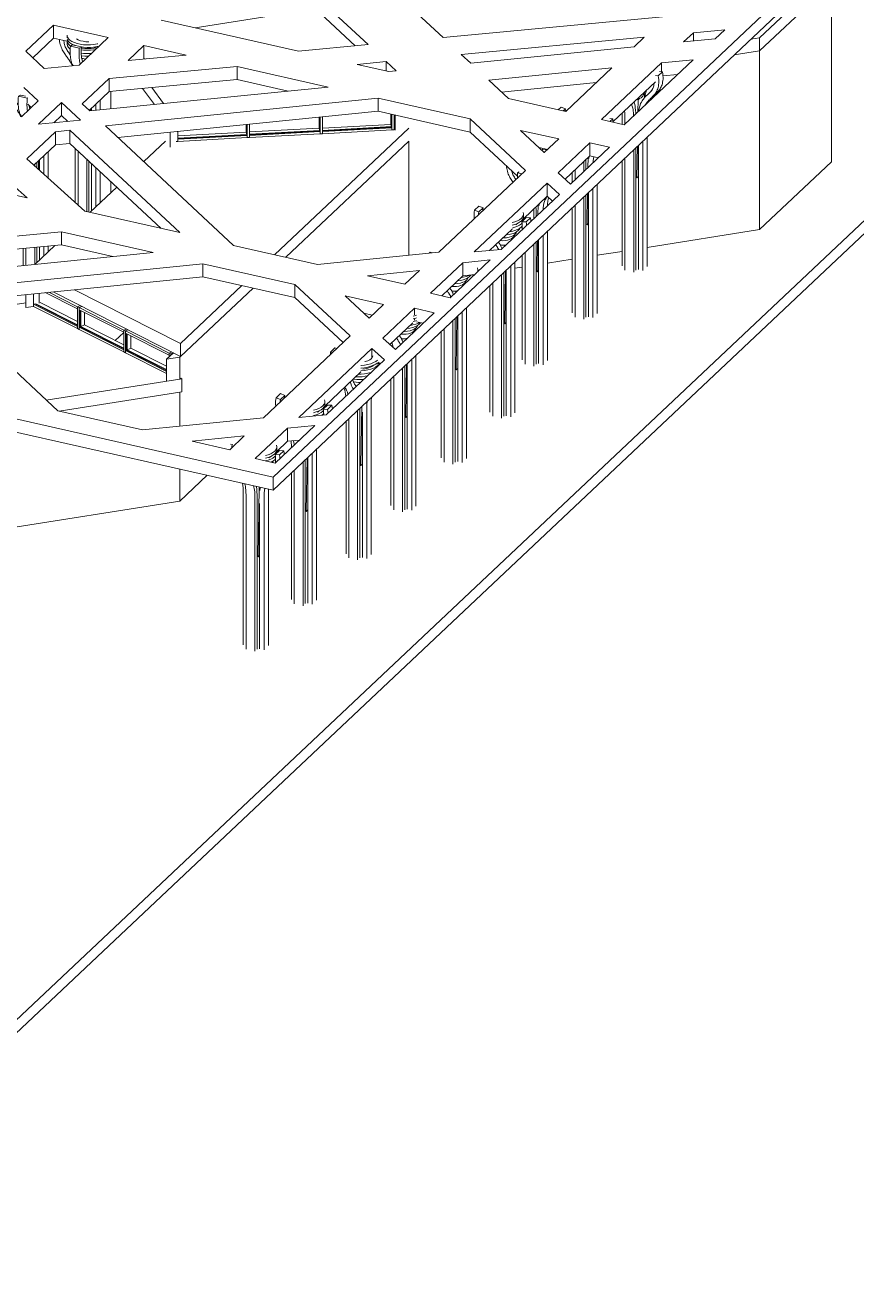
# Model space of a CAD drawing. Header units: millimetres. Extents: x -37866 to 44733, y -22737 to 33386.
# Drawn here: x 9484 to 26412, y -22737 to 2570 of the extents above; entities that cross this region are included whole.
import ezdxf

# ---------------------------------------------------------------- set-up
doc = ezdxf.new("R2010")
doc.units = ezdxf.units.MM
for name, color, linetype, lineweight in [('A-FLOR', 192, 'Continuous', 9), ('A-GENM', 13, 'Continuous', 9), ('A-GLAZ-CURT', 52, 'Continuous', 9), ('A-GLAZ-CWMG', 51, 'Continuous', 9), ('A-WALL', 113, 'Continuous', 9)]:
    doc.layers.add(name, color=color, linetype=linetype, lineweight=lineweight)

# ---------------------------------------------------------------- blocks, each defined once
blk = doc.blocks.new('System Panel - Glazed-163989-_3D_')
at = {"layer": 'A-GLAZ-CURT'}
for p, q in [((16949, 749), (16949, 498)), ((16952, 487), (16952, 748)), ((16949, 498), (15544, 423)), ((15544, 412), (16952, 487)), ((16949, 498), (16952, 487))]:
    blk.add_line(p, q, dxfattribs=at)
blk = doc.blocks.new('System Panel - Glazed-164033-_3D_')
at = {"layer": 'A-GLAZ-CURT'}
for p, q in [((11551, -3715), (11551, -4052)), ((11569, -4044), (11569, -3724)), ((11551, -4052), (11569, -4044)), ((12371, -4448), (11569, -4044)), ((11551, -4052), (12371, -4465))]:
    blk.add_line(p, q, dxfattribs=at)
blk = doc.blocks.new('Rectangular Mullion - 50 x 150mm-163979-_3D_')
at = {"layer": 'A-GLAZ-CWMG'}
for p, q in [((15544, 469), (16937, 544)), ((16937, 544), (16952, 487)), ((15544, 400), (16954, 475)), ((15544, 355), (16954, 431)), ((15544, 355), (15544, 400)), ((16952, 487), (16954, 475)), ((16954, 475), (16954, 431))]:
    blk.add_line(p, q, dxfattribs=at)
blk = doc.blocks.new('Rectangular Mullion - 50 x 150mm-163991-_3D_')
at = {"layer": 'A-GLAZ-CWMG'}
for p, q in [((12600, 400), (12600, 199)), ((12600, 199), (12565, 197))]:
    blk.add_line(p, q, dxfattribs=at)
blk = doc.blocks.new('Rectangular Mullion - 50 x 150mm-163992-_3D_')
at = {"layer": 'A-GLAZ-CWMG'}
for p, q in [((16937, 544), (16937, 751)), ((16954, 431), (16954, 747)), ((17004, 433), (17004, 736)), ((17004, 433), (16954, 431))]:
    blk.add_line(p, q, dxfattribs=at)
blk = doc.blocks.new('System Panel - Glazed-163993-_3D_')
at = {"layer": 'A-GLAZ-CURT'}
for p, q in [((15489, 690), (15489, 420)), ((15492, 409), (15492, 691)), ((15489, 420), (14060, 344)), ((14060, 333), (15492, 409)), ((15489, 420), (15492, 409))]:
    blk.add_line(p, q, dxfattribs=at)
blk = doc.blocks.new('System Panel - Glazed-V6-_3D_')
at = {"layer": 'A-GLAZ-CURT'}
for p, q in [((14004, 541), (14004, 341)), ((14007, 330), (14007, 541)), ((14004, 341), (12600, 266)), ((12600, 255), (14007, 330)), ((14004, 341), (14007, 330))]:
    blk.add_line(p, q, dxfattribs=at)
blk = doc.blocks.new('Rectangular Mullion - 50 x 150mm-163985-_3D_')
at = {"layer": 'A-GLAZ-CWMG'}
for p, q in [((11551, -4052), (11643, -4013)), ((11643, -4013), (12371, -4380)), ((11532, -4060), (11551, -4052)), ((11532, -4104), (11532, -4060)), ((11532, -4060), (12371, -4483)), ((11532, -4104), (12371, -4527))]:
    blk.add_line(p, q, dxfattribs=at)
blk = doc.blocks.new('Rectangular Mullion - 50 x 150mm-V7-_3D_')
at = {"layer": 'A-GLAZ-CWMG'}
for p, q in [((9663, -2905), (9663, -3162)), ((9663, -3162), (9658, -3160))]:
    blk.add_line(p, q, dxfattribs=at)
blk = doc.blocks.new('System Panel - Glazed-164034-_3D_')
at = {"layer": 'A-GLAZ-CURT'}
for p, q in [((10608, -3239), (10608, -3577)), ((10626, -3569), (10626, -3248)), ((10608, -3577), (10626, -3569)), ((10608, -3577), (11498, -4025)), ((11498, -4008), (10626, -3569))]:
    blk.add_line(p, q, dxfattribs=at)
blk = doc.blocks.new('System Panel - Glazed-V8-_3D_')
at = {"layer": 'A-GLAZ-CURT'}
for p, q in [((9685, -3111), (10555, -3550)), ((10555, -3533), (9711, -3107))]:
    blk.add_line(p, q, dxfattribs=at)
blk = doc.blocks.new('Rectangular Mullion - 50 x 150mm-163981-_3D_')
at = {"layer": 'A-GLAZ-CWMG'}
for p, q in [((14060, 390), (15477, 466)), ((14060, 321), (15495, 397)), ((14060, 276), (15495, 353)), ((14060, 276), (14060, 321)), ((15477, 466), (15492, 409)), ((15492, 409), (15495, 397)), ((15495, 397), (15495, 353))]:
    blk.add_line(p, q, dxfattribs=at)
blk = doc.blocks.new('Rectangular Mullion - 50 x 150mm-163982-_3D_')
at = {"layer": 'A-GLAZ-CWMG'}
for p, q in [((15477, 466), (15477, 689)), ((15495, 691), (15495, 353)), ((15544, 696), (15544, 355)), ((15544, 355), (15495, 353))]:
    blk.add_line(p, q, dxfattribs=at)
blk = doc.blocks.new('Rectangular Mullion - 50 x 150mm-V9-_3D_')
at = {"layer": 'A-GLAZ-CWMG'}
for p, q in [((13993, 387), (13993, 540)), ((14010, 542), (14010, 274)), ((14060, 547), (14060, 276)), ((14060, 276), (14010, 274))]:
    blk.add_line(p, q, dxfattribs=at)
blk = doc.blocks.new('Rectangular Mullion - 50 x 150mm-163987-_3D_')
at = {"layer": 'A-GLAZ-CWMG'}
for p, q in [((10608, -3577), (10700, -3538)), ((10700, -3538), (11498, -3940)), ((10589, -3585), (10608, -3577)), ((10589, -3629), (10589, -3585)), ((10589, -3585), (11498, -4043)), ((10589, -3629), (11498, -4087)), ((11498, -4043), (11498, -4087))]:
    blk.add_line(p, q, dxfattribs=at)
blk = doc.blocks.new('Rectangular Mullion - 50 x 150mm-V10-_3D_')
at = {"layer": 'A-GLAZ-CWMG'}
for p, q in [((9663, -3118), (9674, -3113)), ((9663, -3162), (9663, -3118)), ((9663, -3118), (10555, -3568)), ((9663, -3162), (10555, -3612)), ((9793, -3080), (10555, -3465)), ((10555, -3568), (10555, -3612))]:
    blk.add_line(p, q, dxfattribs=at)
blk = doc.blocks.new('Rectangular Mullion - 50 x 150mm-V11-_3D_')
at = {"layer": 'A-GLAZ-CWMG'}
for p, q in [((11553, -3621), (11498, -3644)), ((11498, -3644), (11532, -3661)), ((11498, -3644), (11498, -4087)), ((11532, -3661), (11587, -3638)), ((11532, -3661), (11532, -4104)), ((11643, -3761), (11643, -4013)), ((11532, -4104), (11498, -4087))]:
    blk.add_line(p, q, dxfattribs=at)
blk = doc.blocks.new('Rectangular Mullion - 50 x 150mm-V12-_3D_')
at = {"layer": 'A-GLAZ-CWMG'}
for p, q in [((10612, -3145), (10555, -3168)), ((10555, -3168), (10589, -3185)), ((10555, -3168), (10555, -3612)), ((10589, -3185), (10645, -3162)), ((10589, -3185), (10589, -3629)), ((10700, -3285), (10700, -3538)), ((10589, -3629), (10555, -3612))]:
    blk.add_line(p, q, dxfattribs=at)
blk = doc.blocks.new('Rectangular Mullion - 50 x 150mm-V13-_3D_')
at = {"layer": 'A-GLAZ-CWMG'}
for p, q in [((12477, -4088), (12424, -4111)), ((12424, -4111), (12458, -4128)), ((12424, -4188), (12424, -4111)), ((12458, -4128), (12511, -4105)), ((12458, -4156), (12458, -4128))]:
    blk.add_line(p, q, dxfattribs=at)
blk = doc.blocks.new('Rectangular Mullion - 50 x 150mm-163983-_3D_')
at = {"layer": 'A-GLAZ-CWMG'}
for p, q in [((10555, -3213), (9898, -2881)), ((10555, -3168), (9971, -2874)), ((10612, -3145), (10555, -3168)), ((10555, -3168), (10555, -3213))]:
    blk.add_line(p, q, dxfattribs=at)
blk = doc.blocks.new('Rectangular Mullion - 50 x 150mm-164031-_3D_')
at = {"layer": 'A-GLAZ-CWMG'}
for p, q in [((11498, -3644), (11080, -3433)), ((11498, -3688), (11080, -3477)), ((11553, -3621), (11498, -3644)), ((11498, -3644), (11498, -3688))]:
    blk.add_line(p, q, dxfattribs=at)
blk = doc.blocks.new('Rectangular Mullion - 50 x 150mm-V14-_3D_')
at = {"layer": 'A-GLAZ-CWMG'}
for p, q in [((11532, -3661), (11587, -3638)), ((11532, -3705), (11532, -3661)), ((12424, -4111), (11532, -3661)), ((12424, -4155), (11532, -3705)), ((12477, -4088), (12424, -4111)), ((12424, -4111), (12424, -4155))]:
    blk.add_line(p, q, dxfattribs=at)
blk = doc.blocks.new('Rectangular Mullion - 50 x 150mm-164032-_3D_')
at = {"layer": 'A-GLAZ-CWMG'}
for p, q in [((10589, -3185), (10645, -3162)), ((10589, -3230), (10589, -3185)), ((11080, -3433), (10589, -3185)), ((11080, -3477), (10589, -3230))]:
    blk.add_line(p, q, dxfattribs=at)
blk = doc.blocks.new('Family7 - Family7-230587-_3D_')
at = {"layer": 'A-GENM'}
for p, q in [((14541, -6635), (25703, 3902)), ((25703, 3635), (14541, -6901)), ((18000, 2311), (16841, 3391)), ((15404, 3163), (16473, 2167)), ((15404, 2897), (12953, 2509)), ((16213, 2143), (15404, 2897)), ((9503, 2032), (10069, 2566)), ((10069, 2566), (11184, 2315)), ((10069, 2300), (10069, 2566)), ((15058, 2034), (12260, 2665)), ((22546, 2740), (18000, 2311)), ((10069, 2300), (9645, 1899)), ((10375, 2231), (10069, 2300)), ((11184, 2315), (10587, 1751)), ((18371, 1966), (22098, 2317)), ((22098, 2317), (21891, 2121)), ((22898, 2222), (23099, 2411)), ((23543, 2287), (22898, 2222)), ((23099, 2411), (23739, 2472)), ((23099, 2243), (23099, 2411)), ((23739, 2472), (23543, 2287)), ((9877, 1684), (9503, 2032)), ((10957, 2100), (10884, 2116)), ((11587, 1845), (11910, 2150)), ((11910, 2150), (12766, 1956)), ((11910, 1884), (11910, 2150)), ((16473, 2167), (15058, 2034)), ((21891, 2121), (18563, 1787)), ((12766, 1956), (11587, 1845)), ((11910, 1884), (11900, 1875)), ((11936, 1878), (11910, 1884)), ((16249, 1765), (16844, 1822)), ((16844, 1822), (17045, 1634)), ((16844, 1631), (16844, 1822)), ((18563, 1787), (18371, 1966)), ((21225, 643), (22446, 1795)), ((23094, 1860), (21691, 538)), ((22446, 1795), (23094, 1860)), ((22446, 1795), (22446, 1617)), ((10587, 1751), (9877, 1684)), ((11199, 1479), (13809, 1723)), ((13809, 1723), (15663, 1305)), ((13809, 1723), (13809, 1457)), ((16897, 1619), (16249, 1765)), ((17045, 1634), (16897, 1619)), ((18933, 1442), (21440, 1694)), ((21440, 1694), (20499, 807)), ((22777, 1562), (22479, 1532)), ((9465, 1295), (9758, 1023)), ((10651, 961), (11199, 1479)), ((15663, 1305), (10805, 817)), ((11199, 1212), (11199, 1479)), ((13809, 1457), (11199, 1212)), ((14846, 1223), (13809, 1457)), ((19333, 1070), (18933, 1442)), ((21124, 1396), (19191, 1202)), ((22323, 1413), (21461, 600)), ((9758, 1023), (9414, 698)), ((11199, 1212), (10792, 829)), ((11124, 518), (16677, 1076)), ((16677, 1076), (18550, 654)), ((16677, 810), (16677, 1076)), ((20499, 807), (19333, 1070)), ((9616, 889), (9546, 954)), ((9761, 546), (10232, 991)), ((10232, 991), (10617, 632)), ((10232, 991), (10232, 724)), ((10805, 817), (10651, 961)), ((16677, 810), (11381, 278)), ((18550, 387), (16677, 810)), ((10617, 632), (9761, 546)), ((10232, 724), (10077, 578)), ((10359, 606), (10232, 724)), ((13733, -1921), (11124, 518)), ((18550, 654), (19676, -395)), ((18550, 387), (18550, 654)), ((21691, 538), (21225, 643)), ((9523, -158), (10108, 395)), ((10108, 395), (10401, 424)), ((10108, 129), (10108, 395)), ((10401, 424), (12637, -1658)), ((10401, 158), (10401, 424)), ((19514, -510), (18550, 387)), ((20062, -30), (19577, 422)), ((19577, 422), (20355, 247)), ((10108, 129), (9667, -287)), ((10401, 158), (10108, 129)), ((12259, -1572), (10401, 158)), ((20127, 32), (19955, 71)), ((20355, 247), (20062, -30)), ((20342, -439), (20988, 170)), ((21391, 79), (20593, -674)), ((20988, 170), (21391, 79)), ((20988, 170), (20988, -96)), ((10709, -1221), (9523, -158)), ((20988, -96), (20484, -572)), ((21163, -136), (20988, -96)), ((19676, -395), (17913, -2059)), ((20593, -674), (20342, -439)), ((9101, -570), (9530, -954)), ((18636, -2050), (20121, -651)), ((20121, -651), (20370, -884)), ((20121, -917), (20121, -651)), ((9530, -954), (8855, -802)), ((20370, -884), (19183, -2003)), ((20121, -917), (19635, -1375)), ((20228, -1018), (20121, -917)), ((12637, -1658), (10709, -1221)), ((-7656, -1629), (14541, -6635)), ((7635, -1886), (10229, -1643)), ((10229, -1643), (12095, -2064)), ((10229, -1643), (10229, -1909)), ((19407, -1590), (18947, -2023)), ((14541, -6901), (-7656, -1896)), ((10229, -1909), (7635, -2152)), ((11278, -2146), (10229, -1909)), ((15445, -2307), (13733, -1921)), ((19183, -2003), (18636, -2050)), ((12095, -2064), (7229, -2553)), ((17913, -2059), (15445, -2307)), ((17744, -2892), (18401, -2272)), ((18959, -2216), (18147, -2983)), ((18401, -2272), (18959, -2216)), ((18401, -2272), (18401, -2538)), ((7548, -2851), (13109, -2293)), ((13109, -2293), (14982, -2715)), ((13109, -2559), (13109, -2293)), ((16459, -2536), (17521, -2429)), ((17521, -2429), (17225, -2708)), ((18644, -2514), (18401, -2538)), ((13109, -2559), (7806, -3091)), ((14982, -2981), (13109, -2559)), ((14982, -2715), (16107, -3763)), ((14982, -2981), (14982, -2715)), ((17225, -2708), (16459, -2536)), ((18401, -2538), (17972, -2943)), ((10154, -5287), (7548, -2851)), ((15965, -3897), (14982, -2981)), ((16494, -3398), (16009, -2947)), ((16009, -2947), (16787, -3122)), ((18147, -2983), (17744, -2892)), ((16787, -3122), (16494, -3398)), ((16774, -3808), (17419, -3198)), ((17822, -3289), (17030, -4037)), ((17419, -3198), (17822, -3289)), ((17419, -3331), (17419, -3198)), ((16559, -3337), (16386, -3298)), ((17388, -3494), (16919, -3937)), ((17419, -3441), (17419, -3405)), ((17595, -3504), (17457, -3473)), ((16107, -3763), (14344, -5427)), ((15062, -5424), (16551, -4018)), ((16551, -4018), (16807, -4248)), ((16551, -4018), (16551, -4209)), ((17030, -4037), (16774, -3808)), ((16807, -4248), (15621, -5368)), ((16327, -4495), (15593, -5189)), ((11877, -5675), (10154, -5287)), ((14344, -5427), (11877, -5675)), ((15621, -5368), (15062, -5424)), ((12891, -5904), (13953, -5797)), ((13953, -5797), (13657, -6077)), ((14176, -6260), (14832, -5641)), ((15391, -5584), (14579, -6351)), ((14832, -5641), (15391, -5584)), ((14832, -5907), (14832, -5641)), ((13657, -6077), (12891, -5904)), ((14832, -5907), (14612, -6115)), ((15076, -5882), (14832, -5907)), ((14579, -6351), (14176, -6260)), ((14541, -6901), (14541, -6635))]:
    blk.add_line(p, q, dxfattribs=at)
blk = doc.blocks.new('Family8 - COLUMN 2-239411-_3D_')
at = {"layer": 'A-GENM'}
for p, q in [((10343, 2358), (10343, 2305)), ((10343, 2249), (10343, 2182)), ((10413, 2136), (10456, 2161)), ((10413, 2136), (10592, 2095)), ((10477, 2156), (10455, 2173)), ((10636, 2121), (10456, 2161)), ((10636, 2121), (10592, 2095)), ((10668, 1827), (10658, 1830)), ((11020, 1043), (11020, 838)), ((10822, 818), (10822, 857)), ((10842, 876), (10842, 820)), ((10932, 829), (10932, 961)), ((10510, 57), (10510, -1043)), ((10567, -1094), (10567, 4)), ((10746, -163), (10746, -1230)), ((10790, -204), (10790, -1240)), ((10842, -253), (10842, -1216)), ((10932, -1132), (10932, -336)), ((11020, -418), (11020, -1049))]:
    blk.add_line(p, q, dxfattribs=at)
for points in [[(10968, 2186, 0), (10954, 2182, 0), (10889, 2170, 0), (10820, 2164, 0), (10750, 2162, 0), (10680, 2166, 0), (10613, 2176, 0), (10550, 2190, 0), (10493, 2209, 0), (10444, 2232, 0), (10403, 2258, 0), (10372, 2287, 0), (10352, 2318, 0), (10349, 2325, 0)], [(10785, 2227, 0), (10728, 2228, 0), (10670, 2235, 0), (10617, 2247, 0), (10570, 2264, 0), (10533, 2284, 0)], [(10187, 2273, 0), (10188, 2260, 0), (10193, 2229, 0), (10198, 2198, 0), (10205, 2169, 0), (10214, 2141, 0), (10224, 2114, 0), (10234, 2089, 0), (10245, 2065, 0), (10257, 2043, 0), (10270, 2022, 0), (10283, 2001, 0), (10296, 1982, 0), (10309, 1963, 0), (10322, 1945, 0), (10334, 1928, 0), (10346, 1911, 0), (10358, 1895, 0), (10369, 1878, 0), (10381, 1862, 0), (10392, 1845, 0), (10403, 1827, 0), (10414, 1809, 0), (10426, 1789, 0), (10437, 1769, 0), (10449, 1746, 0), (10453, 1738, 0)], [(10409, 1961, 0), (10396, 1979, 0), (10384, 1996, 0), (10371, 2014, 0), (10359, 2031, 0), (10348, 2049, 0), (10337, 2067, 0), (10327, 2086, 0), (10317, 2105, 0), (10308, 2125, 0), (10300, 2146, 0), (10293, 2168, 0), (10287, 2193, 0), (10282, 2218, 0), (10278, 2246, 0), (10277, 2253, 0)], [(10409, 2077, 0), (10403, 2082, 0), (10372, 2111, 0), (10352, 2142, 0), (10343, 2174, 0), (10343, 2185, 0)], [(10417, 2138, 0), (10403, 2148, 0), (10372, 2178, 0), (10352, 2209, 0), (10344, 2238, 0)], [(10349, 2272, 0), (10352, 2265, 0), (10372, 2234, 0), (10403, 2205, 0), (10444, 2178, 0), (10493, 2156, 0), (10518, 2146, 0)], [(10468, 1740, 0), (10462, 1750, 0), (10456, 1761, 0), (10449, 1772, 0), (10443, 1785, 0), (10437, 1799, 0), (10432, 1815, 0), (10427, 1833, 0), (10422, 1852, 0), (10418, 1875, 0), (10414, 1899, 0), (10411, 1926, 0), (10409, 1955, 0), (10408, 1986, 0), (10408, 2020, 0), (10409, 2056, 0), (10410, 2095, 0), (10413, 2136, 0)], [(10592, 2095, 0), (10590, 2054, 0), (10588, 2016, 0), (10587, 1979, 0), (10588, 1946, 0), (10589, 1914, 0), (10591, 1885, 0), (10594, 1858, 0), (10597, 1834, 0), (10601, 1812, 0), (10606, 1792, 0), (10611, 1774, 0)], [(10662, 1822, 0), (10662, 1823, 0), (10657, 1834, 0), (10652, 1847, 0), (10648, 1861, 0), (10644, 1877, 0), (10640, 1894, 0), (10637, 1914, 0), (10635, 1937, 0), (10633, 1961, 0), (10632, 1988, 0), (10631, 2018, 0), (10632, 2049, 0), (10633, 2084, 0), (10636, 2121, 0)], [(10922, 2066, 0), (10889, 2061, 0), (10820, 2054, 0), (10750, 2053, 0), (10680, 2057, 0), (10632, 2063, 0)], [(10934, 2105, 0), (10898, 2097, 0), (10835, 2088, 0), (10770, 2086, 0), (10705, 2088, 0), (10642, 2096, 0), (10634, 2098, 0)], [(10635, 2119, 0), (10680, 2113, 0), (10750, 2109, 0), (10820, 2111, 0), (10889, 2117, 0), (10954, 2129, 0), (10968, 2132, 0)], [(10840, 1989, 0), (10820, 1988, 0), (10750, 1986, 0), (10680, 1990, 0), (10631, 1997, 0)], [(10777, 1930, 0), (10770, 1930, 0), (10705, 1933, 0), (10642, 1941, 0), (10634, 1942, 0)], [(10719, 1875, 0), (10670, 1882, 0), (10641, 1887, 0)]]:
    blk.add_polyline3d(points, dxfattribs=at)
blk = doc.blocks.new('Family8 - COLUMN-233949-_3D_')
at = {"layer": 'A-GENM'}
for p, q in [((9354, 1116), (9397, 1141)), ((9354, 1116), (9533, 1076)), ((9495, 1119), (9400, 1141)), ((9546, 1083), (9533, 1076)), ((9581, 921), (9574, 923)), ((9592, 865), (9581, 868)), ((9731, -228), (9731, -344)), ((9760, -371), (9762, -198)), ((9783, -179), (9783, -391)), ((9873, -472), (9873, -94)), ((9960, -11), (9960, -550)), ((9687, -269), (9687, -305)), ((9450, -1982), (9450, -2329)), ((9507, -2324), (9507, -1977)), ((9687, -1960), (9687, -2305)), ((9731, -1956), (9731, -2264)), ((9783, -1951), (9783, -2215)), ((9873, -2130), (9873, -1943)), ((9960, -1934), (9960, -2047))]:
    blk.add_line(p, q, dxfattribs=at)
for points in [[(9350, 941, 0), (9337, 959, 0), (9324, 977, 0), (9312, 994, 0), (9300, 1012, 0), (9299, 1014, 0)], [(9421, 704, 0), (9415, 712, 0), (9409, 721, 0), (9403, 730, 0), (9396, 741, 0), (9390, 752, 0), (9384, 765, 0), (9378, 779, 0), (9372, 795, 0), (9367, 813, 0), (9363, 833, 0), (9358, 855, 0), (9355, 879, 0), (9352, 906, 0), (9350, 935, 0), (9349, 967, 0), (9349, 1000, 0), (9349, 1036, 0), (9351, 1075, 0), (9354, 1116, 0)], [(9533, 1076, 0), (9530, 1035, 0), (9529, 996, 0), (9528, 960, 0), (9528, 926, 0), (9529, 895, 0), (9531, 866, 0), (9534, 839, 0), (9538, 815, 0)], [(9209, 1005, 0), (9211, 1002, 0), (9223, 982, 0), (9236, 962, 0), (9249, 944, 0), (9262, 926, 0), (9275, 908, 0), (9287, 892, 0), (9298, 875, 0), (9310, 859, 0), (9321, 842, 0), (9332, 825, 0), (9344, 807, 0), (9355, 789, 0), (9366, 770, 0), (9378, 749, 0), (9390, 727, 0), (9401, 702, 0), (9403, 697, 0)], [(9584, 858, 0), (9581, 875, 0), (9578, 895, 0), (9575, 917, 0), (9574, 928, 0)]]:
    blk.add_polyline3d(points, dxfattribs=at)
blk = doc.blocks.new('Family8 - COLUMN-V47-_3D_')
at = {"layer": 'A-GENM'}
for p, q in [((22381, 1533), (22323, 1536)), ((22381, 1533), (22469, 1615)), ((22410, 1618), (22469, 1615)), ((21939, 1051), (21970, 1044)), ((21967, 799), (21970, 1044)), ((21970, 1044), (22000, 1072)), ((22069, 1121), (22055, 1102)), ((22068, 1119), (22117, 1219)), ((22084, 1150), (22102, 1168)), ((22102, 1168), (22093, 1170)), ((22099, 1082), (22102, 1168)), ((22257, 1238), (22170, 1155)), ((22260, 1103), (22348, 1186)), ((21645, 774), (21645, 729)), ((21645, 729), (21645, 549)), ((21702, 550), (21702, 644)), ((22155, 286), (22155, -2350)), ((21882, 28), (21882, -2463)), ((21926, 69), (21926, -2422)), ((21947, -543), (21957, 98)), ((21978, 118), (21978, -2413)), ((22068, -2433), (22068, 203)), ((21645, -195), (21645, -2338)), ((21702, -2423), (21702, -142)), ((21947, -543), (21926, -538)), ((21978, -514), (21947, -543))]:
    blk.add_line(p, q, dxfattribs=at)
for points in [[(22119, 943, 0), (22128, 957, 0), (22140, 974, 0), (22152, 990, 0), (22163, 1004, 0), (22174, 1017, 0), (22185, 1030, 0), (22197, 1042, 0), (22208, 1053, 0), (22219, 1064, 0), (22231, 1076, 0), (22243, 1087, 0), (22256, 1099, 0), (22268, 1111, 0), (22281, 1124, 0), (22294, 1137, 0), (22307, 1152, 0), (22320, 1167, 0), (22332, 1184, 0), (22343, 1203, 0), (22354, 1223, 0), (22363, 1245, 0), (22372, 1269, 0), (22379, 1295, 0), (22385, 1323, 0), (22389, 1354, 0), (22391, 1386, 0), (22392, 1419, 0), (22391, 1455, 0), (22387, 1493, 0), (22381, 1533, 0)], [(22469, 1615, 0), (22475, 1576, 0), (22478, 1538, 0), (22480, 1502, 0), (22479, 1468, 0), (22477, 1436, 0), (22472, 1406, 0), (22467, 1378, 0), (22460, 1352, 0), (22451, 1328, 0), (22442, 1306, 0), (22431, 1286, 0), (22420, 1267, 0), (22408, 1250, 0), (22395, 1234, 0), (22382, 1220, 0), (22369, 1206, 0), (22356, 1194, 0), (22343, 1181, 0), (22335, 1174, 0)], [(22300, 1391, 0), (22299, 1379, 0), (22295, 1354, 0), (22290, 1330, 0), (22284, 1309, 0), (22277, 1290, 0), (22269, 1272, 0), (22260, 1256, 0), (22250, 1241, 0), (22240, 1227, 0), (22229, 1214, 0), (22218, 1202, 0), (22206, 1190, 0), (22194, 1178, 0), (22181, 1166, 0), (22168, 1154, 0), (22155, 1142, 0), (22143, 1129, 0), (22130, 1117, 0), (22118, 1104, 0), (22105, 1090, 0), (22093, 1075, 0), (22080, 1060, 0), (22067, 1043, 0), (22053, 1023, 0), (22038, 999, 0), (22024, 970, 0), (22011, 935, 0), (21999, 894, 0), (21990, 847, 0), (21986, 818, 0)], [(22055, 1102, 0), (22031, 1085, 0), (21998, 1071, 0), (21958, 1062, 0), (21951, 1061, 0)], [(22108, 1093, 0), (22110, 1108, 0), (22115, 1139, 0), (22121, 1167, 0), (22127, 1192, 0), (22133, 1215, 0), (22138, 1237, 0), (22138, 1239, 0)], [(22318, 1158, 0), (22307, 1147, 0), (22296, 1136, 0), (22284, 1124, 0), (22273, 1112, 0), (22262, 1100, 0), (22251, 1086, 0), (22239, 1072, 0), (22228, 1057, 0), (22216, 1040, 0), (22207, 1025, 0)], [(21702, 644, 0), (21702, 712, 0), (21700, 770, 0), (21697, 818, 0), (21697, 822, 0)], [(21835, 951, 0), (21841, 940, 0), (21846, 927, 0), (21852, 913, 0), (21858, 896, 0), (21863, 875, 0), (21868, 849, 0), (21873, 817, 0), (21876, 778, 0), (21879, 729, 0), (21880, 717, 0)], [(21924, 759, 0), (21923, 782, 0), (21920, 835, 0), (21915, 880, 0), (21910, 918, 0), (21903, 950, 0), (21896, 976, 0), (21889, 996, 0), (21887, 1002, 0)]]:
    blk.add_polyline3d(points, dxfattribs=at)
blk = doc.blocks.new('Family8 - COLUMN-V48-_3D_')
at = {"layer": 'A-GENM'}
for p, q in [((20404, 896), (20346, 842)), ((20404, 896), (20492, 860)), ((20448, 819), (20492, 860)), ((20494, 808), (20507, 821)), ((21396, 662), (21454, 659)), ((21396, 605), (21454, 659)), ((20949, -338), (20952, -130)), ((21144, -130), (21142, -154)), ((20630, -434), (20630, -639)), ((20687, -585), (20687, -380)), ((20866, -353), (20866, -416)), ((20910, -312), (20910, -374)), ((21052, -3390), (21052, -755)), ((21140, -673), (21140, -3307)), ((20866, -931), (20866, -3420)), ((20910, -889), (20910, -3379)), ((20932, -1500), (20941, -860)), ((20962, -840), (20962, -3370)), ((20630, -1154), (20630, -3295)), ((20687, -3379), (20687, -1100)), ((20932, -1500), (20910, -1495)), ((20962, -1471), (20932, -1500))]:
    blk.add_line(p, q, dxfattribs=at)
for points in [[(20492, 860, 0), (20487, 827, 0), (20485, 810, 0)], [(20507, 821, 0), (20542, 849, 0), (20545, 850, 0)], [(21454, 659, 0), (21459, 619, 0), (21462, 590, 0)], [(20863, -213, 0), (20864, -227, 0), (20866, -285, 0), (20866, -353, 0)], [(20910, -312, 0), (20909, -238, 0), (20907, -175, 0), (20907, -172, 0)], [(20975, -108, 0), (20975, -110, 0), (20969, -151, 0)], [(21054, -237, 0), (21057, -196, 0), (21063, -147, 0), (21069, -114, 0)]]:
    blk.add_polyline3d(points, dxfattribs=at)
blk = doc.blocks.new('Family8 - COLUMN-V49-_3D_')
at = {"layer": 'A-GENM'}
for p, q in [((20013, 16), (20035, 43)), ((20120, 24), (20035, 43)), ((20061, -29), (20063, -29)), ((19518, -444), (19552, -424)), ((19518, -444), (19603, -463)), ((19933, -1296), (19936, -1091)), ((19959, -1070), (19954, -1108)), ((19671, -1372), (19671, -1341)), ((19851, -1310), (19851, -1374)), ((19895, -1269), (19895, -1332)), ((20037, -4347), (20037, -1714)), ((20124, -1631), (20124, -4264)), ((19851, -1890), (19851, -4377)), ((19895, -1848), (19895, -4335)), ((19916, -2457), (19926, -1819)), ((19947, -1799), (19947, -4326)), ((19614, -2113), (19614, -4251)), ((19671, -4336), (19671, -2059)), ((19916, -2457), (19895, -2452)), ((19947, -2428), (19916, -2457))]:
    blk.add_line(p, q, dxfattribs=at)
for points in [[(19292, -304, 0), (19293, -319, 0), (19297, -351, 0), (19303, -382, 0), (19310, -411, 0), (19319, -439, 0), (19328, -466, 0), (19339, -491, 0), (19350, -514, 0), (19362, -537, 0), (19375, -558, 0), (19387, -579, 0), (19400, -598, 0), (19413, -617, 0), (19424, -632, 0)], [(19483, -576, 0), (19476, -566, 0), (19464, -548, 0), (19452, -531, 0), (19442, -513, 0), (19431, -494, 0), (19422, -475, 0), (19413, -455, 0), (19405, -434, 0), (19398, -411, 0), (19395, -399, 0)], [(19513, -549, 0), (19513, -524, 0), (19515, -485, 0), (19518, -444, 0)], [(20039, -1195, 0), (20042, -1153, 0), (20047, -1104, 0), (20055, -1062, 0), (20064, -1028, 0), (20074, -1000, 0), (20086, -976, 0), (20097, -956, 0), (20109, -939, 0), (20121, -924, 0), (20124, -920, 0)], [(20152, -946, 0), (20143, -979, 0), (20135, -1021, 0), (20129, -1070, 0), (20126, -1113, 0)], [(19848, -1174, 0), (19848, -1184, 0), (19850, -1242, 0), (19851, -1310, 0)], [(19895, -1269, 0), (19894, -1195, 0), (19892, -1133, 0)]]:
    blk.add_polyline3d(points, dxfattribs=at)
blk = doc.blocks.new('Family8 - COLUMN-V50-_3D_')
at = {"layer": 'A-GENM'}
for p, q in [((18729, -1121), (18641, -1204)), ((18730, -1239), (18641, -1204)), ((18729, -1121), (18818, -1157)), ((18730, -1239), (18818, -1157)), ((19608, -1464), (19595, -1478)), ((19690, -1354), (19603, -1437)), ((19691, -1441), (19603, -1437)), ((19638, -1335), (19638, -1282)), ((19638, -1403), (19638, -1392)), ((19690, -1354), (19779, -1358)), ((19691, -1441), (19779, -1358)), ((19411, -1788), (19433, -1743)), ((19439, -1720), (19439, -1715)), ((19613, -1525), (19595, -1544)), ((19215, -1916), (19264, -1927)), ((19465, -2253), (19465, -2258)), ((19465, -2258), (19465, -5324)), ((19192, -2512), (19192, -5437)), ((19235, -2470), (19235, -5396)), ((19257, -3517), (19273, -2435)), ((19288, -2431), (19288, -5387)), ((19377, -2341), (19377, -2336)), ((19377, -5407), (19377, -2341)), ((18955, -2735), (18955, -5312)), ((19012, -5397), (19012, -2681)), ((19257, -3517), (19235, -3512)), ((19288, -3488), (19257, -3517))]:
    blk.add_line(p, q, dxfattribs=at)
for points in [[(18641, -1204, 0), (18636, -1241, 0), (18632, -1277, 0), (18631, -1312, 0), (18631, -1347, 0), (18634, -1378, 0)], [(18722, -1295, 0), (18725, -1273, 0), (18730, -1239, 0)], [(18818, -1157, 0), (18812, -1190, 0), (18810, -1212, 0)], [(19631, -1246, 0), (19638, -1274, 0), (19635, -1306, 0), (19620, -1338, 0), (19595, -1368, 0)], [(19595, -1368, 0), (19559, -1396, 0), (19513, -1421, 0), (19460, -1442, 0), (19408, -1456, 0)], [(19408, -1509, 0), (19460, -1495, 0), (19513, -1474, 0), (19559, -1449, 0), (19595, -1421, 0)], [(19595, -1478, 0), (19559, -1506, 0), (19513, -1530, 0), (19460, -1551, 0), (19408, -1566, 0)], [(19526, -1467, 0), (19497, -1489, 0), (19481, -1498, 0)], [(19595, -1421, 0), (19620, -1391, 0), (19635, -1360, 0), (19638, -1327, 0)], [(19603, -1437, 0), (19608, -1472, 0), (19611, -1506, 0), (19612, -1538, 0), (19611, -1567, 0), (19609, -1595, 0), (19608, -1603, 0)], [(19634, -1364, 0), (19638, -1384, 0), (19637, -1405, 0)], [(19700, -1516, 0), (19697, -1481, 0), (19691, -1441, 0)], [(19779, -1358, 0), (19785, -1398, 0), (19788, -1433, 0)], [(19416, -1765, 0), (19389, -1785, 0), (19353, -1801, 0), (19310, -1814, 0), (19262, -1821, 0), (19212, -1824, 0), (19162, -1821, 0)], [(19469, -1693, 0), (19437, -1716, 0), (19396, -1736, 0), (19346, -1751, 0), (19291, -1762, 0), (19233, -1766, 0), (19220, -1767, 0)], [(19531, -1619, 0), (19497, -1644, 0), (19453, -1667, 0), (19401, -1685, 0), (19343, -1699, 0), (19283, -1707, 0)], [(19595, -1544, 0), (19559, -1572, 0), (19513, -1597, 0), (19460, -1618, 0), (19400, -1634, 0), (19351, -1644, 0)], [(19439, -1720, 0), (19433, -1743, 0), (19416, -1765, 0)], [(19442, -1758, 0), (19448, -1736, 0), (19453, -1715, 0), (19457, -1702, 0)], [(19497, -1645, 0), (19489, -1667, 0), (19469, -1693, 0)], [(19563, -1570, 0), (19554, -1591, 0), (19531, -1619, 0)], [(18982, -2020, 0), (18977, -2006, 0), (18973, -1998, 0)], [(19072, -1905, 0), (19074, -1909, 0), (19080, -1920, 0), (19087, -1931, 0), (19093, -1940, 0), (19099, -1949, 0), (19106, -1958, 0), (19111, -1967, 0), (19117, -1975, 0), (19123, -1984, 0), (19128, -1993, 0), (19134, -2002, 0), (19137, -2007, 0)], [(19201, -1985, 0), (19199, -1977, 0), (19192, -1961, 0), (19185, -1947, 0), (19179, -1935, 0), (19173, -1923, 0), (19167, -1912, 0), (19161, -1902, 0), (19155, -1892, 0), (19148, -1883, 0), (19142, -1874, 0), (19136, -1865, 0), (19130, -1856, 0), (19128, -1853, 0)], [(19284, -1909, 0), (19268, -1912, 0), (19225, -1916, 0), (19181, -1914, 0), (19167, -1913, 0)]]:
    blk.add_polyline3d(points, dxfattribs=at)
blk = doc.blocks.new('Family8 - COLUMN-V51-_3D_')
at = {"layer": 'A-GENM'}
for p, q in [((17739, -2056), (17715, -2079)), ((17739, -2056), (17781, -2072)), ((18701, -2376), (18700, -2375)), ((18419, -2726), (18443, -2677)), ((18449, -2654), (18449, -2650)), ((18225, -2850), (18276, -2861)), ((18388, -3275), (18388, -3270)), ((18388, -6341), (18388, -3275)), ((18475, -3187), (18475, -3192)), ((18475, -3192), (18475, -6259)), ((18202, -3446), (18202, -6371)), ((18246, -3405), (18246, -6330)), ((18267, -4451), (18283, -3369)), ((18298, -3365), (18298, -6321)), ((17965, -3669), (17965, -6246)), ((18022, -6331), (18022, -3615)), ((18267, -4451), (18246, -4446)), ((18298, -4423), (18267, -4451))]:
    blk.add_line(p, q, dxfattribs=at)
for points in [[(18536, -2525, 0), (18524, -2531, 0), (18470, -2552, 0), (18410, -2569, 0), (18359, -2578, 0)], [(18566, -2522, 0), (18564, -2525, 0), (18541, -2553, 0)], [(18620, -2516, 0), (18619, -2529, 0), (18618, -2539, 0)], [(18710, -2451, 0), (18707, -2415, 0), (18701, -2376, 0)], [(18426, -2700, 0), (18399, -2719, 0), (18363, -2736, 0), (18320, -2748, 0), (18272, -2756, 0), (18222, -2758, 0), (18172, -2755, 0)], [(18479, -2627, 0), (18448, -2651, 0), (18406, -2670, 0), (18357, -2686, 0), (18302, -2696, 0), (18243, -2701, 0), (18229, -2701, 0)], [(18541, -2553, 0), (18507, -2579, 0), (18463, -2601, 0), (18412, -2619, 0), (18353, -2633, 0), (18292, -2641, 0)], [(18449, -2655, 0), (18443, -2678, 0), (18426, -2700, 0)], [(18452, -2695, 0), (18453, -2693, 0), (18458, -2671, 0), (18464, -2650, 0), (18467, -2636, 0)], [(18507, -2579, 0), (18500, -2602, 0), (18479, -2627, 0)], [(17990, -2947, 0), (17987, -2940, 0), (17983, -2932, 0)], [(18082, -2839, 0), (18084, -2843, 0), (18091, -2854, 0), (18097, -2865, 0), (18103, -2875, 0), (18110, -2884, 0), (18116, -2892, 0), (18122, -2901, 0), (18127, -2910, 0), (18133, -2918, 0), (18139, -2927, 0), (18144, -2936, 0), (18150, -2946, 0), (18155, -2957, 0), (18161, -2968, 0)], [(18212, -2921, 0), (18209, -2912, 0), (18202, -2895, 0), (18196, -2881, 0), (18189, -2869, 0), (18183, -2857, 0), (18177, -2846, 0), (18171, -2836, 0), (18165, -2826, 0), (18159, -2817, 0), (18153, -2808, 0), (18146, -2799, 0), (18140, -2790, 0), (18138, -2787, 0)], [(18297, -2842, 0), (18278, -2846, 0), (18235, -2850, 0), (18191, -2849, 0), (18177, -2847, 0)]]:
    blk.add_polyline3d(points, dxfattribs=at)
blk = doc.blocks.new('Family8 - COLUMN-V52-_3D_')
at = {"layer": 'A-GENM'}
for p, q in [((17592, -3504), (17592, -3508)), ((17393, -3694), (17417, -3646)), ((17423, -3623), (17423, -3619)), ((16923, -3933), (16924, -3941)), ((17199, -3819), (17248, -3830)), ((17361, -4244), (17361, -4239)), ((17361, -7311), (17361, -4244)), ((17449, -4156), (17449, -4161)), ((17449, -4161), (17449, -7228)), ((17175, -4415), (17175, -7341)), ((17219, -4373), (17219, -7299)), ((17241, -5420), (17257, -4338)), ((17271, -4334), (17271, -7290)), ((16939, -4638), (16939, -7215)), ((16996, -7300), (16996, -4584)), ((17241, -5420), (17219, -5416)), ((17271, -5392), (17241, -5420))]:
    blk.add_line(p, q, dxfattribs=at)
for points in [[(17515, -3522, 0), (17481, -3548, 0), (17437, -3570, 0), (17385, -3589, 0), (17327, -3602, 0), (17265, -3611, 0)], [(17522, -3488, 0), (17497, -3500, 0), (17444, -3521, 0), (17383, -3538, 0), (17332, -3547, 0)], [(17458, -3340, 0), (17444, -3345, 0), (17389, -3360, 0)], [(17389, -3413, 0), (17444, -3398, 0), (17458, -3394, 0)], [(17458, -3450, 0), (17444, -3455, 0), (17389, -3470, 0)], [(17539, -3491, 0), (17538, -3494, 0), (17515, -3522, 0)], [(17186, -3890, 0), (17183, -3881, 0), (17176, -3864, 0), (17169, -3851, 0), (17163, -3838, 0), (17157, -3826, 0), (17151, -3816, 0), (17145, -3805, 0), (17139, -3796, 0), (17132, -3786, 0), (17126, -3777, 0), (17120, -3768, 0), (17114, -3759, 0), (17111, -3756, 0)], [(17400, -3669, 0), (17372, -3689, 0), (17337, -3705, 0), (17294, -3717, 0), (17246, -3725, 0), (17196, -3727, 0), (17146, -3724, 0), (17144, -3724, 0)], [(17453, -3597, 0), (17421, -3620, 0), (17380, -3640, 0), (17330, -3655, 0), (17275, -3665, 0), (17217, -3670, 0), (17202, -3670, 0)], [(17423, -3624, 0), (17417, -3647, 0), (17400, -3669, 0)], [(17426, -3664, 0), (17426, -3662, 0), (17432, -3640, 0), (17437, -3619, 0), (17441, -3605, 0)], [(17481, -3548, 0), (17473, -3571, 0), (17453, -3597, 0)], [(16984, -3995, 0), (16983, -3988, 0), (16978, -3962, 0), (16972, -3941, 0), (16966, -3924, 0), (16961, -3910, 0), (16957, -3901, 0)], [(17056, -3808, 0), (17058, -3812, 0), (17064, -3824, 0), (17071, -3834, 0), (17077, -3844, 0), (17083, -3853, 0), (17089, -3862, 0), (17095, -3870, 0), (17101, -3879, 0), (17107, -3887, 0), (17112, -3896, 0), (17118, -3906, 0), (17123, -3915, 0), (17129, -3926, 0), (17134, -3938, 0)], [(17270, -3812, 0), (17252, -3815, 0), (17209, -3819, 0), (17165, -3818, 0), (17151, -3816, 0)]]:
    blk.add_polyline3d(points, dxfattribs=at)
blk = doc.blocks.new('Family8 - COLUMN-V53-_3D_')
at = {"layer": 'A-GENM'}
for p, q in [((15799, -4007), (15711, -4089)), ((15799, -4007), (15834, -4021)), ((15747, -4104), (15711, -4089)), ((16697, -4298), (16672, -4322)), ((16726, -4325), (16672, -4322)), ((16261, -5278), (16261, -8322)), ((16305, -5237), (16305, -8281)), ((16326, -6402), (16344, -5200)), ((16447, -8292), (16447, -5226)), ((16534, -5143), (16534, -8210)), ((16024, -5502), (16024, -8197)), ((16082, -8282), (16082, -5448)), ((16357, -5316), (16357, -8272)), ((16326, -6402), (16305, -6397)), ((16357, -6373), (16326, -6402))]:
    blk.add_line(p, q, dxfattribs=at)
for points in [[(15711, -4089, 0), (15705, -4126, 0), (15703, -4145, 0)], [(16664, -4253, 0), (16628, -4281, 0), (16583, -4306, 0), (16529, -4327, 0), (16469, -4343, 0), (16403, -4355, 0), (16335, -4362, 0), (16328, -4362, 0)], [(16538, -4225, 0), (16507, -4248, 0), (16465, -4268, 0), (16416, -4283, 0), (16410, -4285, 0)], [(16567, -4165, 0), (16567, -4172, 0), (16559, -4199, 0), (16538, -4225, 0)], [(16543, -4498, 0), (16529, -4503, 0), (16469, -4520, 0), (16403, -4531, 0), (16335, -4538, 0), (16281, -4539, 0)], [(16328, -4415, 0), (16335, -4415, 0), (16403, -4408, 0), (16469, -4397, 0), (16529, -4380, 0), (16583, -4359, 0), (16628, -4334, 0), (16664, -4307, 0)], [(16664, -4363, 0), (16628, -4391, 0), (16583, -4415, 0), (16529, -4436, 0), (16469, -4453, 0), (16403, -4465, 0), (16335, -4471, 0), (16328, -4472, 0)], [(16596, -4352, 0), (16566, -4374, 0), (16522, -4397, 0), (16471, -4415, 0), (16412, -4429, 0), (16367, -4435, 0)], [(16672, -4322, 0), (16677, -4358, 0), (16678, -4370, 0)], [(16064, -4949, 0), (16063, -4943, 0), (16057, -4923, 0), (16052, -4906, 0), (16046, -4891, 0), (16040, -4879, 0), (16035, -4867, 0), (16029, -4857, 0), (16024, -4847, 0), (16018, -4837, 0), (16013, -4829, 0), (16007, -4820, 0), (16001, -4811, 0), (15998, -4806, 0)], [(16113, -4698, 0), (16116, -4713, 0), (16121, -4733, 0), (16126, -4751, 0), (16131, -4767, 0), (16137, -4781, 0), (16143, -4794, 0), (16150, -4805, 0), (16156, -4816, 0), (16162, -4826, 0), (16169, -4835, 0), (16175, -4843, 0)], [(16232, -4790, 0), (16230, -4787, 0), (16224, -4777, 0), (16218, -4768, 0), (16212, -4759, 0), (16205, -4750, 0), (16199, -4741, 0), (16193, -4732, 0), (16187, -4723, 0), (16182, -4713, 0), (16176, -4702, 0), (16171, -4691, 0), (16167, -4678, 0), (16162, -4664, 0), (16160, -4654, 0)], [(16391, -4642, 0), (16361, -4647, 0), (16302, -4652, 0), (16243, -4651, 0), (16185, -4644, 0), (16173, -4642, 0)], [(16321, -4707, 0), (16281, -4709, 0), (16231, -4706, 0), (16183, -4698, 0), (16173, -4696, 0)], [(16464, -4572, 0), (16412, -4584, 0), (16350, -4592, 0), (16285, -4595, 0), (16224, -4593, 0)], [(15982, -4821, 0), (15986, -4832, 0), (15997, -4865, 0), (16006, -4904, 0), (16013, -4949, 0), (16018, -4992, 0)], [(16540, -5016, 0), (16536, -5074, 0), (16534, -5143, 0)], [(16447, -5226, 0), (16448, -5157, 0), (16452, -5098, 0)]]:
    blk.add_polyline3d(points, dxfattribs=at)
blk = doc.blocks.new('Family8 - COLUMN-V54-_3D_')
at = {"layer": 'A-GENM'}
for p, q in [((14687, -4937), (14599, -5020)), ((14688, -5055), (14599, -5020)), ((14687, -4937), (14776, -4972)), ((14688, -5055), (14776, -4972)), ((15566, -5280), (15553, -5293)), ((15648, -5170), (15560, -5252)), ((15649, -5257), (15560, -5252)), ((15596, -5151), (15596, -5098)), ((15596, -5219), (15596, -5207)), ((15648, -5170), (15737, -5174)), ((15649, -5257), (15737, -5174)), ((15553, -5360), (15532, -5377)), ((15571, -5341), (15553, -5360)), ((15423, -6069), (15423, -6074)), ((15423, -6074), (15423, -9140)), ((15193, -6286), (15193, -9211)), ((15215, -7333), (15231, -6251)), ((15245, -6246), (15245, -9202)), ((15335, -6156), (15335, -6152)), ((15335, -9223), (15335, -6156)), ((14913, -6551), (14913, -9127)), ((14970, -9212), (14970, -6497)), ((15149, -6328), (15149, -9253)), ((15215, -7333), (15193, -7328)), ((15245, -7304), (15215, -7333))]:
    blk.add_line(p, q, dxfattribs=at)
for points in [[(14599, -5020, 0), (14593, -5057, 0), (14590, -5093, 0), (14589, -5128, 0), (14589, -5162, 0), (14592, -5194, 0)], [(14680, -5110, 0), (14683, -5088, 0), (14688, -5055, 0)], [(14776, -4972, 0), (14770, -5006, 0), (14768, -5027, 0)], [(15588, -5061, 0), (15596, -5090, 0), (15593, -5122, 0), (15578, -5154, 0), (15553, -5184, 0)], [(15553, -5184, 0), (15517, -5212, 0), (15471, -5236, 0), (15418, -5257, 0), (15364, -5272, 0)], [(15364, -5325, 0), (15418, -5310, 0), (15471, -5290, 0), (15517, -5265, 0), (15553, -5237, 0)], [(15553, -5293, 0), (15517, -5321, 0), (15471, -5346, 0), (15418, -5367, 0), (15364, -5382, 0)], [(15484, -5283, 0), (15455, -5305, 0), (15435, -5316, 0)], [(15553, -5237, 0), (15578, -5207, 0), (15593, -5175, 0), (15596, -5143, 0)], [(15560, -5252, 0), (15566, -5288, 0), (15569, -5322, 0), (15570, -5353, 0), (15569, -5373, 0)], [(15592, -5180, 0), (15596, -5199, 0), (15595, -5221, 0)], [(15658, -5333, 0), (15655, -5297, 0), (15649, -5257, 0)], [(15737, -5174, 0), (15742, -5214, 0), (15746, -5250, 0)], [(14905, -5899, 0), (14908, -5931, 0), (14912, -5991, 0), (14913, -6035, 0)], [(14966, -5985, 0), (14965, -5972, 0), (14961, -5932, 0), (14956, -5900, 0), (14955, -5894, 0)]]:
    blk.add_polyline3d(points, dxfattribs=at)
blk = doc.blocks.new('Family8 - COLUMN-V55-_3D_')
at = {"layer": 'A-GENM'}
for p, q in [((13707, -5981), (13675, -5968)), ((13707, -5981), (13720, -5969)), ((14615, -6077), (14615, -6023)), ((14585, -6206), (14572, -6219)), ((14590, -6266), (14572, -6286)), ((14668, -6095), (14580, -6178)), ((14668, -6183), (14580, -6178)), ((14615, -6145), (14615, -6133)), ((14668, -6095), (14756, -6100)), ((14668, -6183), (14756, -6100)), ((13932, -6987), (13932, -10053)), ((13990, -10138), (13990, -7072)), ((14213, -7071), (14213, -10137)), ((14234, -8258), (14255, -6837)), ((14355, -10149), (14355, -7082)), ((14443, -6999), (14443, -10066)), ((14169, -7112), (14169, -10179)), ((14265, -7173), (14265, -10128)), ((14234, -8258), (14213, -8254)), ((14265, -8230), (14234, -8258))]:
    blk.add_line(p, q, dxfattribs=at)
for points in [[(13700, -6036, 0), (13702, -6014, 0), (13707, -5981, 0)], [(14608, -5986, 0), (14615, -6016, 0), (14612, -6048, 0), (14598, -6080, 0), (14572, -6110, 0)], [(14572, -6163, 0), (14598, -6133, 0), (14612, -6101, 0), (14615, -6069, 0)], [(14572, -6110, 0), (14536, -6137, 0), (14491, -6162, 0), (14437, -6183, 0), (14383, -6198, 0)], [(14383, -6251, 0), (14437, -6236, 0), (14491, -6215, 0), (14536, -6191, 0), (14572, -6163, 0)], [(14572, -6219, 0), (14536, -6247, 0), (14491, -6272, 0), (14437, -6293, 0), (14385, -6307, 0)], [(14504, -6209, 0), (14474, -6231, 0), (14454, -6242, 0)], [(14572, -6286, 0), (14536, -6314, 0), (14501, -6334, 0)], [(14541, -6311, 0), (14531, -6332, 0), (14527, -6339, 0)], [(14580, -6178, 0), (14585, -6214, 0), (14588, -6247, 0), (14589, -6279, 0), (14589, -6309, 0), (14586, -6336, 0), (14585, -6346, 0)], [(14611, -6106, 0), (14615, -6125, 0), (14614, -6146, 0)], [(14678, -6258, 0), (14674, -6222, 0), (14668, -6183, 0)], [(14756, -6100, 0), (14762, -6140, 0), (14765, -6175, 0)], [(13914, -6760, 0), (13921, -6805, 0), (13927, -6857, 0), (13931, -6917, 0), (13932, -6987, 0)], [(13990, -7072, 0), (13989, -7003, 0), (13987, -6945, 0), (13984, -6897, 0), (13980, -6858, 0), (13976, -6826, 0), (13971, -6800, 0), (13966, -6779, 0), (13963, -6771, 0)], [(14142, -6811, 0), (14145, -6819, 0), (14150, -6840, 0), (14155, -6866, 0), (14160, -6898, 0), (14164, -6938, 0), (14166, -6986, 0), (14168, -7044, 0), (14169, -7112, 0)], [(14213, -7071, 0), (14212, -6997, 0), (14210, -6934, 0), (14207, -6880, 0), (14202, -6835, 0), (14201, -6824, 0)], [(14282, -6842, 0), (14277, -6868, 0), (14272, -6910, 0)], [(14355, -7082, 0), (14356, -7013, 0), (14360, -6955, 0), (14366, -6905, 0), (14373, -6864, 0)], [(14447, -6880, 0), (14444, -6931, 0), (14443, -6999, 0)]]:
    blk.add_polyline3d(points, dxfattribs=at)

msp = doc.modelspace()

# ---------------------------------------------------------------- linework, layer by layer
at = {"layer": 'A-FLOR'}
for p, q in [((4227, -22471), (44689, 15651)), ((44678, 15375), (4227, -22737)), ((24447, 2306), (25908, 3683)), ((24265, 2277), (24447, 2306)), ((24447, 2306), (24447, 2040)), ((12067, 1294), (12309, 968)), ((14570, -2110), (17306, 468)), ((12350, 204), (11907, -213)), ((25908, -221), (24447, -1597)), ((11356, -732), (10812, -1245)), ((10093, -1922), (9686, -2306)), ((12657, -3913), (13904, -2738)), ((12657, -4179), (10059, -2865)), ((10498, -2821), (12657, -3913)), ((14132, -2789), (12657, -4179)), ((9507, -3086), (8047, -3317)), ((11498, -3691), (11326, -3854)), ((12657, -3913), (12657, -4179)), ((9921, -5069), (12682, -4633)), ((12682, -4633), (12659, -4621)), ((12682, -4633), (12682, -4899)), ((12682, -4899), (10184, -5294))]:
    msp.add_line(p, q, dxfattribs=at)
at = {"layer": 'A-WALL'}
for p, q in [((25908, 3417), (24447, 2040)), ((25908, 3417), (25908, -221)), ((24447, 2040), (23926, 1958)), ((24447, 2040), (24447, -1597)), ((12126, 949), (11883, 1276)), ((11233, 1216), (11233, 860)), ((17028, 731), (17028, 424)), ((12441, 80), (12441, 384)), ((17306, 202), (14798, -2161)), ((17306, -2120), (17306, 202)), ((11233, -617), (11233, -848)), ((22155, -1960), (24447, -1597)), ((20124, -2281), (20630, -2201)), ((21140, -2120), (21645, -2040)), ((18562, -2528), (18620, -2518)), ((19465, -2385), (19614, -2361)), ((9507, -3184), (9507, -2921)), ((9775, -2894), (9775, -3097)), ((9658, -3160), (9507, -3184)), ((12371, -4238), (12512, -4106)), ((12371, -4238), (12639, -4196)), ((12371, -4682), (12371, -4238)), ((12657, -4179), (12639, -4196)), ((12639, -4196), (12639, -4640)), ((12639, -4640), (12659, -4621)), ((12639, -4906), (12639, -5599)), ((12639, -6472), (12639, -7124)), ((12639, -7124), (13197, -6598)), ((6839, -8040), (12639, -7124))]:
    msp.add_line(p, q, dxfattribs=at)

# ---------------------------------------------------------------- block references
at = {"layer": 'A-GENM'}
for name in ['Family7 - Family7-230587-_3D_', 'Family8 - COLUMN 2-239411-_3D_', 'Family8 - COLUMN-V47-_3D_', 'Family8 - COLUMN-233949-_3D_', 'Family8 - COLUMN-V48-_3D_', 'Family8 - COLUMN-V49-_3D_', 'Family8 - COLUMN-V50-_3D_', 'Family8 - COLUMN-V51-_3D_', 'Family8 - COLUMN-V52-_3D_', 'Family8 - COLUMN-V53-_3D_', 'Family8 - COLUMN-V54-_3D_', 'Family8 - COLUMN-V55-_3D_']:
    msp.add_blockref(name, (0, 0), dxfattribs=at)
at = {"layer": 'A-GLAZ-CURT'}
for name in ['System Panel - Glazed-V6-_3D_', 'System Panel - Glazed-163993-_3D_', 'System Panel - Glazed-163989-_3D_', 'System Panel - Glazed-V8-_3D_', 'System Panel - Glazed-164034-_3D_', 'System Panel - Glazed-164033-_3D_']:
    msp.add_blockref(name, (0, 0), dxfattribs=at)
at = {"layer": 'A-GLAZ-CWMG'}
for name, p in [('Rectangular Mullion - 50 x 150mm-V9-_3D_', (0, 0)), ('Rectangular Mullion - 50 x 150mm-163982-_3D_', (0, 0)), ('Rectangular Mullion - 50 x 150mm-163979-_3D_', (0, 0)), ('Rectangular Mullion - 50 x 150mm-163992-_3D_', (0, 0)), ('Rectangular Mullion - 50 x 150mm-163991-_3D_', (0, 0)), ('Rectangular Mullion - 50 x 150mm-163979-_3D_', (-2945, -157)), ('Rectangular Mullion - 50 x 150mm-163981-_3D_', (0, 0)), ('Rectangular Mullion - 50 x 150mm-V7-_3D_', (0, 0)), ('Rectangular Mullion - 50 x 150mm-163983-_3D_', (0, 0)), ('Rectangular Mullion - 50 x 150mm-V10-_3D_', (0, 0)), ('Rectangular Mullion - 50 x 150mm-V12-_3D_', (0, 0)), ('Rectangular Mullion - 50 x 150mm-164032-_3D_', (0, 0)), ('Rectangular Mullion - 50 x 150mm-163987-_3D_', (0, 0)), ('Rectangular Mullion - 50 x 150mm-164031-_3D_', (0, 0)), ('Rectangular Mullion - 50 x 150mm-V11-_3D_', (0, 0)), ('Rectangular Mullion - 50 x 150mm-V14-_3D_', (0, 0)), ('Rectangular Mullion - 50 x 150mm-163985-_3D_', (0, 0)), ('Rectangular Mullion - 50 x 150mm-V13-_3D_', (0, 0))]:
    msp.add_blockref(name, p, dxfattribs=at)

doc.saveas('drawing.dxf')
